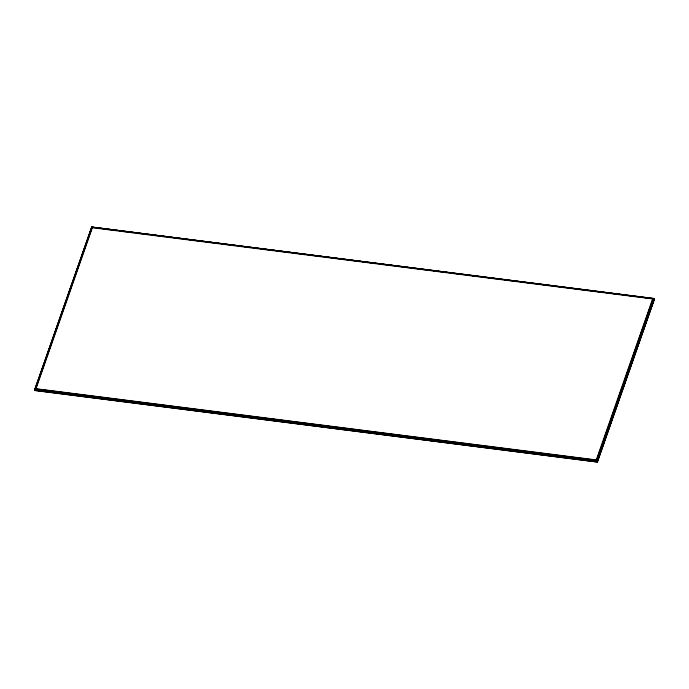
<?xml version="1.0" encoding="UTF-8"?>
<svg xmlns="http://www.w3.org/2000/svg" width="689" height="689" viewBox="0 0 689 689"><rect width="100%" height="100%" fill="white"/><g stroke="black" fill="none" stroke-linecap="round" stroke-linejoin="round"><path stroke-width="1.03" d="M92.145 227.404L35.587 388.94L34.502 390.499L597.415 462.043L654.55 298.862L91.577 227.017L94.832 227.723M91.706 226.982L34.45 390.293L597.415 462.043M34.502 390.499L91.783 227.034M91.878 227.112L35.105 389.285L596.786 460.674L597.372 461.837L654.498 298.656L91.585 227.12M91.99 227.224L35.303 389.121L596.786 460.674L653.56 298.501M653.336 298.57L596.657 460.467L653.043 298.69M653.775 298.458L596.907 460.881L34.924 389.449M653.964 298.44L597.027 461.079L34.76 389.621M654.137 298.449L597.13 461.286L34.639 389.793M654.283 298.483L597.225 461.475L34.536 389.957M91.577 227.017L654.404 298.544L597.294 461.647L34.476 390.112M96.96 227.999L100.163 228.403M102.291 228.67L105.495 229.075M107.622 229.351L110.826 229.756M112.953 230.031L116.148 230.436M119.352 230.841L121.479 231.108M124.683 231.521L126.81 231.788M130.014 232.193L133.21 232.606M135.345 232.873L138.541 233.278M140.677 233.554L143.872 233.959M146.008 234.226L149.203 234.639M151.339 234.906L154.534 235.311M156.661 235.586L159.865 235.991M161.993 236.258L165.196 236.663M167.324 236.938L170.528 237.343M173.723 237.748L175.859 238.024M179.054 238.428L181.19 238.695M184.385 239.109L186.521 239.376M188.648 239.651L191.852 240.056M195.047 240.461L198.243 240.866M200.378 241.141L203.574 241.546M205.71 241.813L208.905 242.227M211.041 242.494L214.236 242.898M216.372 243.174L219.567 243.579M221.703 243.846L224.898 244.259M227.034 244.526L230.229 244.931M232.357 245.206L235.56 245.611M237.688 245.878L240.892 246.292M244.087 246.696L246.223 246.963M249.418 247.368L251.554 247.644M254.749 248.049L256.885 248.324M260.08 248.729L263.276 249.134M265.411 249.401L268.607 249.814M270.743 250.081L273.938 250.486M276.074 250.762L279.269 251.166M281.405 251.433L284.6 251.847M286.736 252.114L289.931 252.518M292.067 252.794L295.262 253.199M298.458 253.604L300.593 253.879M303.789 254.284L305.925 254.551M308.061 254.827L311.256 255.231M313.383 255.498L316.587 255.912M319.782 256.317L321.918 256.584M325.113 256.988L328.317 257.402M330.444 257.669L333.64 258.074M335.776 258.349L338.971 258.754M341.107 259.021L344.302 259.434M346.438 259.701L349.633 260.106M351.769 260.382L354.964 260.786M357.1 261.053L360.295 261.467M362.431 261.734L365.626 262.139M367.762 262.414L370.958 262.819M374.153 263.224L376.289 263.499M379.484 263.904L381.62 264.171M384.815 264.576L388.019 264.989M390.146 265.256L393.35 265.661M395.477 265.937L398.681 266.342M400.809 266.609L404.012 267.022M406.14 267.289L409.335 267.694M411.471 267.969L414.666 268.374M416.802 268.641L419.997 269.054M423.201 269.459L425.328 269.726M428.532 270.14L430.659 270.407M432.795 270.674L435.991 271.087M438.126 271.354L441.322 271.759M444.526 272.172L446.653 272.439M449.848 272.844L453.052 273.249M455.179 273.524L458.383 273.929M460.51 274.205L463.714 274.61M465.842 274.877L469.045 275.281M471.173 275.557L474.376 275.962M476.504 276.229L479.708 276.642M481.835 276.909L485.039 277.314M487.166 277.589L490.361 277.994M492.497 278.261L495.692 278.675M498.896 279.079L501.024 279.346M504.227 279.76L506.355 280.027M509.559 280.432L511.686 280.707M513.822 280.974L518.085 281.517M520.221 281.792L523.416 282.197M525.552 282.464L528.747 282.869M530.875 283.145L534.078 283.549M536.206 283.825L539.409 284.23M541.537 284.497L544.741 284.901M547.936 285.315L550.072 285.582M553.267 285.987L555.403 286.262M557.53 286.529L560.734 286.934M562.861 287.21L566.057 287.614M569.26 288.019L571.388 288.295M574.592 288.7L576.719 288.967M579.923 289.38L583.118 289.785M585.254 290.052L588.449 290.457M590.585 290.732L593.78 291.137M595.916 291.413L599.111 291.817M601.247 292.084L604.442 292.489M606.57 292.765L609.774 293.169M611.901 293.445L615.105 293.85M617.232 294.117L620.436 294.522M623.631 294.935L625.767 295.202M628.962 295.607L631.098 295.882M634.293 296.287L636.429 296.554M638.557 296.83L642.82 297.372M644.956 297.639L648.151 298.044M650.287 298.32L653.482 298.725M35.587 388.94L596.485 460.226M92.36 227.697L35.983 388.725L596.261 459.933L652.647 298.905L92.36 227.697"/></g></svg>
